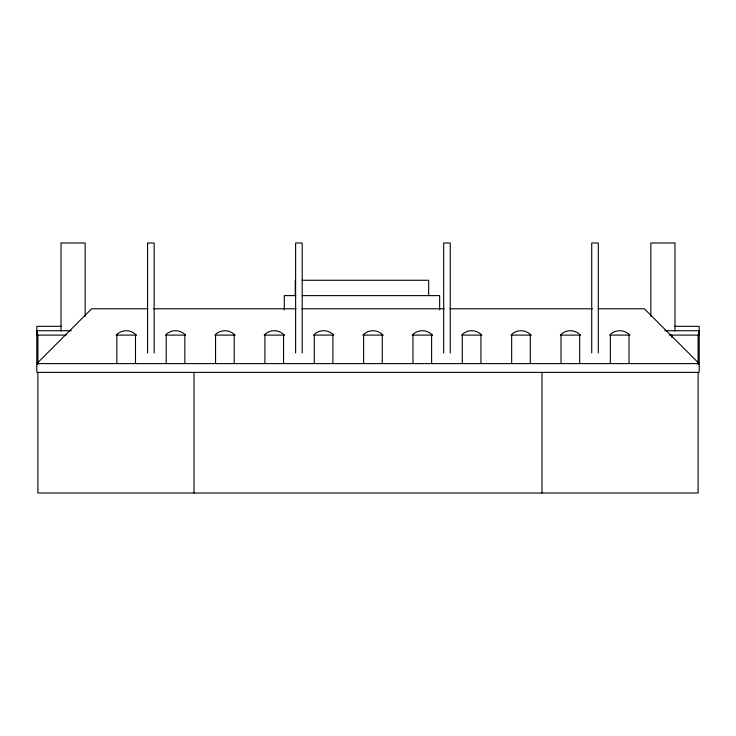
<?xml version="1.0" encoding="UTF-8"?>
<svg xmlns="http://www.w3.org/2000/svg" width="736" height="736" viewBox="0 0 736 736"><rect width="100%" height="100%" fill="white"/><g stroke="black" fill="none" stroke-linecap="round" stroke-linejoin="round"><path stroke-width="1.1" d="M302.091 280.269L428.683 280.269L428.683 295.614M295.706 295.614L284.289 295.614L284.289 309.874M302.091 295.614L439.65 295.614L439.65 309.874M147.899 308.78L91.632 308.78L36.8 363.612L699.2 363.612L644.368 308.78L598.129 308.78M153.64 308.78L296.065 308.78M301.806 308.78L444.222 308.78M449.963 308.78L592.388 308.78M61.649 326.324L36.8 326.324L36.8 372.388L699.2 372.388L699.2 326.324L674.378 326.324M71.337 330.712L37.168 330.712L37.168 335.101L66.231 335.101M664.755 330.712L698.832 330.712L698.832 335.101L669.447 335.101M698.105 335.101L698.105 364.476M698.105 372.388L698.105 493.019L37.895 493.019L37.895 372.388M674.976 331.163L674.976 242.981L650.854 242.981L650.854 316.268M671.738 335.101L671.738 337.355M629.013 335.101L629.013 363.345M610.365 335.101L610.365 363.345M598.304 352.921L598.304 242.981L591.726 242.981L591.726 352.921M579.664 335.101L579.664 363.345M561.016 335.101L561.016 363.345M541.972 372.388L541.972 493.019M530.306 335.101L530.306 363.345M511.667 335.101L511.667 363.345M480.958 335.101L480.958 363.345M462.318 335.101L462.318 363.345M450.248 352.921L450.248 242.981L443.67 242.981L443.67 352.921M431.609 335.101L431.609 363.345M412.96 335.101L412.96 363.345M382.26 335.101L382.26 363.345M363.612 335.101L363.612 363.345M332.902 335.101L332.902 363.345M314.263 335.101L314.263 363.345M302.202 352.921L302.202 242.981L295.614 242.981L295.614 352.921M295.256 280.269L295.256 295.614M283.553 335.101L283.553 363.345M264.914 335.101L264.914 363.345M234.204 335.101L234.204 363.345M215.556 335.101L215.556 363.345M194.028 372.388L194.028 493.019M184.856 335.101L184.856 363.345M166.207 335.101L166.207 363.345M154.146 352.921L154.146 242.981L147.568 242.981L147.568 352.921M135.498 335.101L135.498 363.345M116.858 335.101L116.858 363.345M85.146 316.268L85.146 242.981L61.024 242.981L61.024 331.163M37.895 335.101L37.895 364.476M136.234 335.101L116.132 335.101A13.708 13.708 0 0 1 136.234 335.101M185.582 335.101L165.48 335.101A13.708 13.708 0 0 1 185.582 335.101M234.931 335.101L214.829 335.101A13.708 13.708 0 0 1 234.931 335.101M284.289 335.101L264.178 335.101A13.708 13.708 0 0 1 284.289 335.101M333.638 335.101L313.527 335.101A13.708 13.708 0 0 1 333.638 335.101M382.987 335.101L362.885 335.101A13.708 13.708 0 0 1 382.987 335.101M432.336 335.101L412.234 335.101A13.708 13.708 0 0 1 432.336 335.101M481.694 335.101L461.582 335.101A13.708 13.708 0 0 1 481.694 335.101M531.042 335.101L510.931 335.101A13.708 13.708 0 0 1 531.042 335.101M580.391 335.101L560.289 335.101A13.708 13.708 0 0 1 580.391 335.101M629.74 335.101L609.638 335.101A13.708 13.708 0 0 1 629.74 335.101"/></g></svg>
